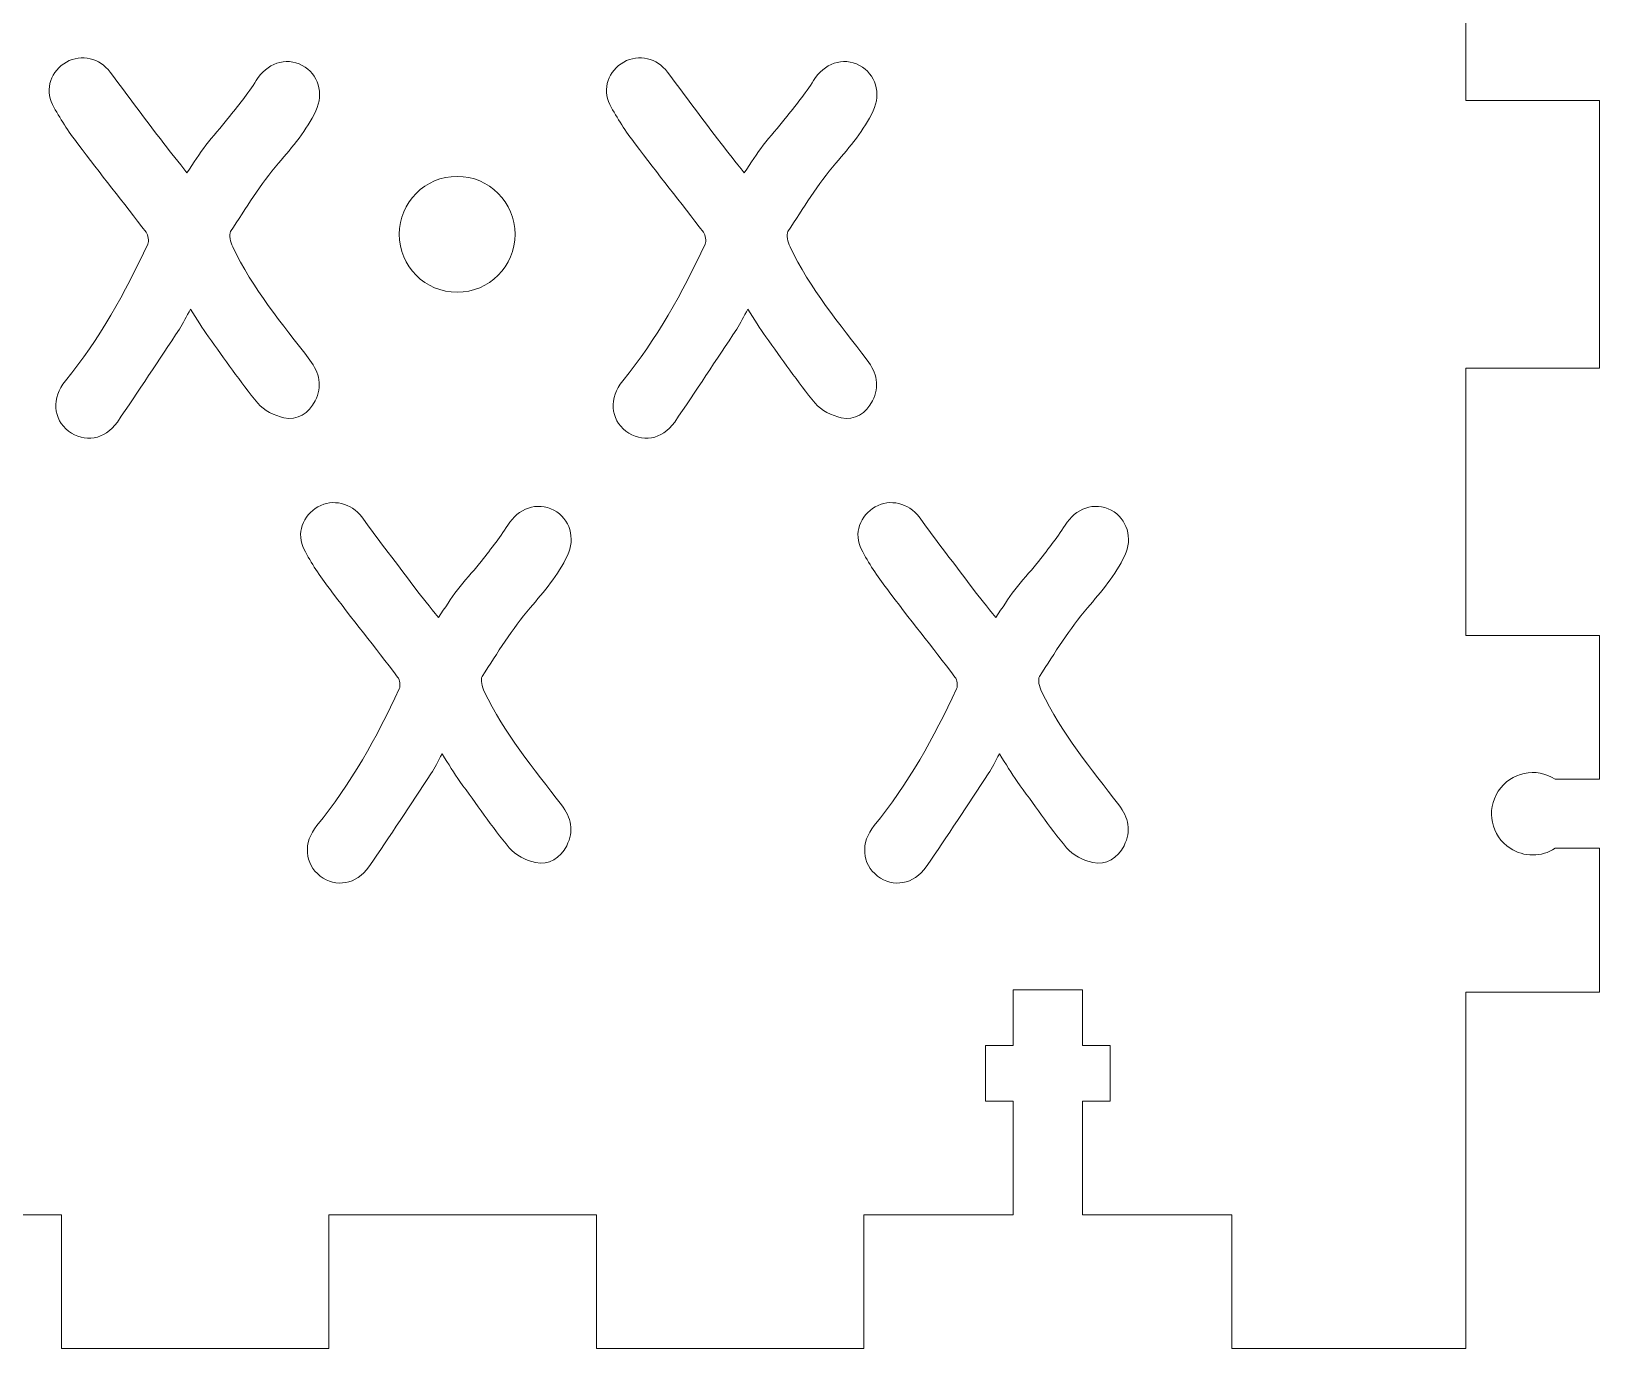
# Model space of a CAD drawing. Header units: inches. Extents: x 30 to 180, y 106 to 206.
# Drawn here: x 110 to 180.3, y 106 to 165.1 of the extents above; entities that cross this region are included whole.
import ezdxf

# ---------------------------------------------------------------- set-up
doc = ezdxf.new("R2010")
doc.units = ezdxf.units.IN
doc.header["$MEASUREMENT"] = 0

# ---------------------------------------------------------------- blocks, each defined once
blk = doc.blocks.new('block 3')
at = {"color": 7, "lineweight": 15, "true_color": 0xffffff}
blk.add_open_spline([(126.454, 155.992), (126.454, 157.428), (127.618, 158.592), (129.054, 158.592), (130.49, 158.592), (131.654, 157.428), (131.654, 155.992), (131.654, 154.556), (130.49, 153.392), (129.054, 153.392), (127.618, 153.392), (126.454, 154.556), (126.454, 155.992), (126.454, 155.992), (126.454, 155.992), (126.454, 155.992)], degree=3, knots=[0, 0, 0, 0, 1, 1, 1, 2, 2, 2, 3, 3, 3, 4, 4, 4, 5, 5, 5, 5], dxfattribs=at)
blk = doc.blocks.new('block 56')
at = {"color": 7, "lineweight": 15, "true_color": 0xffffff}
blk.add_open_spline([(138.493, 163.271), (138.029, 163.89), (137.196, 164.099), (136.528, 163.722)], degree=3, dxfattribs=at)
blk = doc.blocks.new('block 57')
at = {"color": 7, "lineweight": 15, "true_color": 0xffffff}
blk.add_open_spline([(136.528, 163.722), (135.855, 163.347), (135.538, 162.506), (135.906, 161.814)], degree=3, dxfattribs=at)
blk = doc.blocks.new('block 58')
at = {"color": 7, "lineweight": 15, "true_color": 0xffffff}
blk.add_open_spline([(135.906, 161.814), (136.224, 161.194), (136.623, 160.608), (137.039, 160.052)], degree=3, dxfattribs=at)
blk = doc.blocks.new('block 59')
at = {"color": 7, "lineweight": 15, "true_color": 0xffffff}
blk.add_open_spline([(137.039, 160.052), (138.042, 158.718), (139.094, 157.414), (140.103, 156.082)], degree=3, dxfattribs=at)
blk = doc.blocks.new('block 60')
at = {"color": 7, "lineweight": 15, "true_color": 0xffffff}
blk.add_open_spline([(140.103, 156.082), (140.199, 155.953), (140.243, 155.692), (140.176, 155.552)], degree=3, dxfattribs=at)
blk = doc.blocks.new('block 61')
at = {"color": 7, "lineweight": 15, "true_color": 0xffffff}
blk.add_open_spline([(140.176, 155.552), (139.163, 153.371), (138.005, 151.286), (136.484, 149.421)], degree=3, dxfattribs=at)
blk = doc.blocks.new('block 62')
at = {"color": 7, "lineweight": 15, "true_color": 0xffffff}
blk.add_open_spline([(136.484, 149.421), (135.851, 148.654), (135.927, 147.695), (136.627, 147.157)], degree=3, dxfattribs=at)
blk = doc.blocks.new('block 63')
at = {"color": 7, "lineweight": 15, "true_color": 0xffffff}
blk.add_open_spline([(136.627, 147.157), (137.324, 146.622), (138.252, 146.766), (138.813, 147.57)], degree=3, dxfattribs=at)
blk = doc.blocks.new('block 64')
at = {"color": 7, "lineweight": 15, "true_color": 0xffffff}
blk.add_open_spline([(138.813, 147.57), (139.763, 148.946), (140.676, 150.351), (141.597, 151.742)], degree=3, dxfattribs=at)
blk = doc.blocks.new('block 65')
at = {"color": 7, "lineweight": 15, "true_color": 0xffffff}
blk.add_open_spline([(141.597, 151.742), (141.777, 152.012), (141.913, 152.305), (142.097, 152.635)], degree=3, dxfattribs=at)
blk = doc.blocks.new('block 66')
at = {"color": 7, "lineweight": 15, "true_color": 0xffffff}
blk.add_open_spline([(142.097, 152.635), (142.393, 152.173), (142.63, 151.77), (142.898, 151.398)], degree=3, dxfattribs=at)
blk = doc.blocks.new('block 67')
at = {"color": 7, "lineweight": 15, "true_color": 0xffffff}
blk.add_open_spline([(142.898, 151.398), (143.622, 150.396), (144.324, 149.371), (145.112, 148.419)], degree=3, dxfattribs=at)
blk = doc.blocks.new('block 68')
at = {"color": 7, "lineweight": 15, "true_color": 0xffffff}
blk.add_open_spline([(145.112, 148.419), (145.384, 148.093), (145.861, 147.851), (146.286, 147.762)], degree=3, dxfattribs=at)
blk = doc.blocks.new('block 69')
at = {"color": 7, "lineweight": 15, "true_color": 0xffffff}
blk.add_open_spline([(146.286, 147.762), (146.89, 147.634), (147.398, 147.963), (147.687, 148.517)], degree=3, dxfattribs=at)
blk = doc.blocks.new('block 70')
at = {"color": 7, "lineweight": 15, "true_color": 0xffffff}
blk.add_open_spline([(147.687, 148.517), (148.019, 149.167), (147.887, 149.775), (147.45, 150.347)], degree=3, dxfattribs=at)
blk = doc.blocks.new('block 71')
at = {"color": 7, "lineweight": 15, "true_color": 0xffffff}
blk.add_open_spline([(147.45, 150.347), (146.204, 151.976), (144.876, 153.553), (143.99, 155.435)], degree=3, dxfattribs=at)
blk = doc.blocks.new('block 72')
at = {"color": 7, "lineweight": 15, "true_color": 0xffffff}
blk.add_open_spline([(143.99, 155.435), (143.894, 155.635), (143.802, 155.969), (143.894, 156.114)], degree=3, dxfattribs=at)
blk = doc.blocks.new('block 73')
at = {"color": 7, "lineweight": 15, "true_color": 0xffffff}
blk.add_open_spline([(143.894, 156.114), (144.579, 157.165), (145.236, 158.242), (146.041, 159.183)], degree=3, dxfattribs=at)
blk = doc.blocks.new('block 74')
at = {"color": 7, "lineweight": 15, "true_color": 0xffffff}
blk.add_open_spline([(146.041, 159.183), (146.682, 159.928), (147.299, 160.652), (147.718, 161.535)], degree=3, dxfattribs=at)
blk = doc.blocks.new('block 75')
at = {"color": 7, "lineweight": 15, "true_color": 0xffffff}
blk.add_open_spline([(147.718, 161.535), (148.09, 162.309), (147.826, 163.184), (147.11, 163.571)], degree=3, dxfattribs=at)
blk = doc.blocks.new('block 76')
at = {"color": 7, "lineweight": 15, "true_color": 0xffffff}
blk.add_open_spline([(147.11, 163.571), (146.357, 163.971), (145.504, 163.651), (145.044, 162.899)], degree=3, dxfattribs=at)
blk = doc.blocks.new('block 77')
at = {"color": 7, "lineweight": 15, "true_color": 0xffffff}
blk.add_open_spline([(145.044, 162.899), (144.671, 162.297), (144.215, 161.746), (143.774, 161.186)], degree=3, dxfattribs=at)
blk = doc.blocks.new('block 78')
at = {"color": 7, "lineweight": 15, "true_color": 0xffffff}
blk.add_open_spline([(143.774, 161.186), (143.458, 160.78), (143.097, 160.407), (142.781, 159.996)], degree=3, dxfattribs=at)
blk = doc.blocks.new('block 79')
at = {"color": 7, "lineweight": 15, "true_color": 0xffffff}
blk.add_open_spline([(142.781, 159.996), (142.494, 159.609), (142.234, 159.199), (141.932, 158.758)], degree=3, dxfattribs=at)
blk = doc.blocks.new('block 80')
at = {"color": 7, "lineweight": 15, "true_color": 0xffffff}
blk.add_open_spline([(141.932, 158.758), (141.551, 159.239), (141.208, 159.649), (140.892, 160.072)], degree=3, dxfattribs=at)
blk = doc.blocks.new('block 81')
at = {"color": 7, "lineweight": 15, "true_color": 0xffffff}
blk.add_open_spline([(140.892, 160.072), (140.087, 161.134), (139.274, 162.201), (138.493, 163.271)], degree=3, dxfattribs=at)
blk = doc.blocks.new('block 82')
at = {"color": 7, "lineweight": 15, "true_color": 0xffffff}
blk.add_open_spline([(113.493, 163.271), (113.029, 163.89), (112.196, 164.099), (111.528, 163.722)], degree=3, dxfattribs=at)
blk = doc.blocks.new('block 83')
at = {"color": 7, "lineweight": 15, "true_color": 0xffffff}
blk.add_open_spline([(111.528, 163.722), (110.855, 163.347), (110.538, 162.506), (110.906, 161.814)], degree=3, dxfattribs=at)
blk = doc.blocks.new('block 84')
at = {"color": 7, "lineweight": 15, "true_color": 0xffffff}
blk.add_open_spline([(110.906, 161.814), (111.224, 161.194), (111.623, 160.608), (112.039, 160.052)], degree=3, dxfattribs=at)
blk = doc.blocks.new('block 85')
at = {"color": 7, "lineweight": 15, "true_color": 0xffffff}
blk.add_open_spline([(112.039, 160.052), (113.042, 158.718), (114.094, 157.414), (115.103, 156.082)], degree=3, dxfattribs=at)
blk = doc.blocks.new('block 86')
at = {"color": 7, "lineweight": 15, "true_color": 0xffffff}
blk.add_open_spline([(115.103, 156.082), (115.199, 155.953), (115.243, 155.692), (115.176, 155.552)], degree=3, dxfattribs=at)
blk = doc.blocks.new('block 87')
at = {"color": 7, "lineweight": 15, "true_color": 0xffffff}
blk.add_open_spline([(115.176, 155.552), (114.163, 153.371), (113.005, 151.286), (111.484, 149.421)], degree=3, dxfattribs=at)
blk = doc.blocks.new('block 88')
at = {"color": 7, "lineweight": 15, "true_color": 0xffffff}
blk.add_open_spline([(111.484, 149.421), (110.851, 148.654), (110.927, 147.695), (111.627, 147.157)], degree=3, dxfattribs=at)
blk = doc.blocks.new('block 89')
at = {"color": 7, "lineweight": 15, "true_color": 0xffffff}
blk.add_open_spline([(111.627, 147.157), (112.324, 146.622), (113.252, 146.766), (113.813, 147.57)], degree=3, dxfattribs=at)
blk = doc.blocks.new('block 90')
at = {"color": 7, "lineweight": 15, "true_color": 0xffffff}
blk.add_open_spline([(113.813, 147.57), (114.763, 148.946), (115.676, 150.351), (116.597, 151.742)], degree=3, dxfattribs=at)
blk = doc.blocks.new('block 91')
at = {"color": 7, "lineweight": 15, "true_color": 0xffffff}
blk.add_open_spline([(116.597, 151.742), (116.777, 152.012), (116.913, 152.305), (117.097, 152.635)], degree=3, dxfattribs=at)
blk = doc.blocks.new('block 92')
at = {"color": 7, "lineweight": 15, "true_color": 0xffffff}
blk.add_open_spline([(117.097, 152.635), (117.393, 152.173), (117.63, 151.77), (117.898, 151.398)], degree=3, dxfattribs=at)
blk = doc.blocks.new('block 93')
at = {"color": 7, "lineweight": 15, "true_color": 0xffffff}
blk.add_open_spline([(117.898, 151.398), (118.622, 150.396), (119.324, 149.371), (120.112, 148.419)], degree=3, dxfattribs=at)
blk = doc.blocks.new('block 94')
at = {"color": 7, "lineweight": 15, "true_color": 0xffffff}
blk.add_open_spline([(120.112, 148.419), (120.384, 148.093), (120.861, 147.851), (121.286, 147.762)], degree=3, dxfattribs=at)
blk = doc.blocks.new('block 95')
at = {"color": 7, "lineweight": 15, "true_color": 0xffffff}
blk.add_open_spline([(121.286, 147.762), (121.89, 147.634), (122.398, 147.963), (122.687, 148.517)], degree=3, dxfattribs=at)
blk = doc.blocks.new('block 96')
at = {"color": 7, "lineweight": 15, "true_color": 0xffffff}
blk.add_open_spline([(122.687, 148.517), (123.019, 149.167), (122.887, 149.775), (122.45, 150.347)], degree=3, dxfattribs=at)
blk = doc.blocks.new('block 97')
at = {"color": 7, "lineweight": 15, "true_color": 0xffffff}
blk.add_open_spline([(122.45, 150.347), (121.204, 151.976), (119.876, 153.553), (118.99, 155.435)], degree=3, dxfattribs=at)
blk = doc.blocks.new('block 98')
at = {"color": 7, "lineweight": 15, "true_color": 0xffffff}
blk.add_open_spline([(118.99, 155.435), (118.894, 155.635), (118.802, 155.969), (118.894, 156.114)], degree=3, dxfattribs=at)
blk = doc.blocks.new('block 99')
at = {"color": 7, "lineweight": 15, "true_color": 0xffffff}
blk.add_open_spline([(118.894, 156.114), (119.579, 157.165), (120.236, 158.242), (121.041, 159.183)], degree=3, dxfattribs=at)
blk = doc.blocks.new('block 100')
at = {"color": 7, "lineweight": 15, "true_color": 0xffffff}
blk.add_open_spline([(121.041, 159.183), (121.682, 159.928), (122.299, 160.652), (122.718, 161.535)], degree=3, dxfattribs=at)
blk = doc.blocks.new('block 101')
at = {"color": 7, "lineweight": 15, "true_color": 0xffffff}
blk.add_open_spline([(122.718, 161.535), (123.09, 162.309), (122.826, 163.184), (122.11, 163.571)], degree=3, dxfattribs=at)
blk = doc.blocks.new('block 102')
at = {"color": 7, "lineweight": 15, "true_color": 0xffffff}
blk.add_open_spline([(122.11, 163.571), (121.357, 163.971), (120.504, 163.651), (120.044, 162.899)], degree=3, dxfattribs=at)
blk = doc.blocks.new('block 103')
at = {"color": 7, "lineweight": 15, "true_color": 0xffffff}
blk.add_open_spline([(120.044, 162.899), (119.671, 162.297), (119.215, 161.746), (118.774, 161.186)], degree=3, dxfattribs=at)
blk = doc.blocks.new('block 104')
at = {"color": 7, "lineweight": 15, "true_color": 0xffffff}
blk.add_open_spline([(118.774, 161.186), (118.458, 160.78), (118.097, 160.407), (117.781, 159.996)], degree=3, dxfattribs=at)
blk = doc.blocks.new('block 105')
at = {"color": 7, "lineweight": 15, "true_color": 0xffffff}
blk.add_open_spline([(117.781, 159.996), (117.494, 159.609), (117.234, 159.199), (116.932, 158.758)], degree=3, dxfattribs=at)
blk = doc.blocks.new('block 106')
at = {"color": 7, "lineweight": 15, "true_color": 0xffffff}
blk.add_open_spline([(116.932, 158.758), (116.551, 159.239), (116.208, 159.649), (115.892, 160.072)], degree=3, dxfattribs=at)
blk = doc.blocks.new('block 107')
at = {"color": 7, "lineweight": 15, "true_color": 0xffffff}
blk.add_open_spline([(115.892, 160.072), (115.087, 161.134), (114.274, 162.201), (113.493, 163.271)], degree=3, dxfattribs=at)
blk = doc.blocks.new('block 160')
at = {"color": 7, "lineweight": 15, "true_color": 0xffffff}
blk.add_open_spline([(149.776, 143.313), (149.313, 143.933), (148.48, 144.141), (147.811, 143.765)], degree=3, dxfattribs=at)
blk = doc.blocks.new('block 161')
at = {"color": 7, "lineweight": 15, "true_color": 0xffffff}
blk.add_open_spline([(147.811, 143.765), (147.139, 143.389), (146.822, 142.549), (147.19, 141.857)], degree=3, dxfattribs=at)
blk = doc.blocks.new('block 162')
at = {"color": 7, "lineweight": 15, "true_color": 0xffffff}
blk.add_open_spline([(147.19, 141.857), (147.507, 141.236), (147.906, 140.651), (148.323, 140.095)], degree=3, dxfattribs=at)
blk = doc.blocks.new('block 163')
at = {"color": 7, "lineweight": 15, "true_color": 0xffffff}
blk.add_open_spline([(148.323, 140.095), (149.325, 138.76), (150.378, 137.456), (151.387, 136.124)], degree=3, dxfattribs=at)
blk = doc.blocks.new('block 164')
at = {"color": 7, "lineweight": 15, "true_color": 0xffffff}
blk.add_open_spline([(151.387, 136.124), (151.482, 135.996), (151.527, 135.735), (151.459, 135.594)], degree=3, dxfattribs=at)
blk = doc.blocks.new('block 165')
at = {"color": 7, "lineweight": 15, "true_color": 0xffffff}
blk.add_open_spline([(151.459, 135.594), (150.446, 133.414), (149.288, 131.329), (147.767, 129.463)], degree=3, dxfattribs=at)
blk = doc.blocks.new('block 166')
at = {"color": 7, "lineweight": 15, "true_color": 0xffffff}
blk.add_open_spline([(147.767, 129.463), (147.134, 128.696), (147.211, 127.737), (147.911, 127.199)], degree=3, dxfattribs=at)
blk = doc.blocks.new('block 167')
at = {"color": 7, "lineweight": 15, "true_color": 0xffffff}
blk.add_open_spline([(147.911, 127.199), (148.607, 126.664), (149.536, 126.809), (150.097, 127.613)], degree=3, dxfattribs=at)
blk = doc.blocks.new('block 168')
at = {"color": 7, "lineweight": 15, "true_color": 0xffffff}
blk.add_open_spline([(150.097, 127.613), (151.047, 128.989), (151.96, 130.393), (152.88, 131.784)], degree=3, dxfattribs=at)
blk = doc.blocks.new('block 169')
at = {"color": 7, "lineweight": 15, "true_color": 0xffffff}
blk.add_open_spline([(152.88, 131.784), (153.061, 132.055), (153.197, 132.347), (153.381, 132.677)], degree=3, dxfattribs=at)
blk = doc.blocks.new('block 170')
at = {"color": 7, "lineweight": 15, "true_color": 0xffffff}
blk.add_open_spline([(153.381, 132.677), (153.677, 132.215), (153.913, 131.812), (154.182, 131.441)], degree=3, dxfattribs=at)
blk = doc.blocks.new('block 171')
at = {"color": 7, "lineweight": 15, "true_color": 0xffffff}
blk.add_open_spline([(154.182, 131.441), (154.905, 130.438), (155.607, 129.414), (156.396, 128.461)], degree=3, dxfattribs=at)
blk = doc.blocks.new('block 172')
at = {"color": 7, "lineweight": 15, "true_color": 0xffffff}
blk.add_open_spline([(156.396, 128.461), (156.667, 128.136), (157.145, 127.893), (157.569, 127.805)], degree=3, dxfattribs=at)
blk = doc.blocks.new('block 173')
at = {"color": 7, "lineweight": 15, "true_color": 0xffffff}
blk.add_open_spline([(157.569, 127.805), (158.174, 127.677), (158.682, 128.006), (158.97, 128.56)], degree=3, dxfattribs=at)
blk = doc.blocks.new('block 174')
at = {"color": 7, "lineweight": 15, "true_color": 0xffffff}
blk.add_open_spline([(158.97, 128.56), (159.303, 129.21), (159.171, 129.817), (158.734, 130.39)], degree=3, dxfattribs=at)
blk = doc.blocks.new('block 175')
at = {"color": 7, "lineweight": 15, "true_color": 0xffffff}
blk.add_open_spline([(158.734, 130.39), (157.488, 132.018), (156.159, 133.596), (155.273, 135.478)], degree=3, dxfattribs=at)
blk = doc.blocks.new('block 176')
at = {"color": 7, "lineweight": 15, "true_color": 0xffffff}
blk.add_open_spline([(155.273, 135.478), (155.178, 135.678), (155.086, 136.011), (155.178, 136.156)], degree=3, dxfattribs=at)
blk = doc.blocks.new('block 177')
at = {"color": 7, "lineweight": 15, "true_color": 0xffffff}
blk.add_open_spline([(155.178, 136.156), (155.863, 137.207), (156.52, 138.285), (157.324, 139.226)], degree=3, dxfattribs=at)
blk = doc.blocks.new('block 178')
at = {"color": 7, "lineweight": 15, "true_color": 0xffffff}
blk.add_open_spline([(157.324, 139.226), (157.966, 139.97), (158.583, 140.694), (159.002, 141.577)], degree=3, dxfattribs=at)
blk = doc.blocks.new('block 179')
at = {"color": 7, "lineweight": 15, "true_color": 0xffffff}
blk.add_open_spline([(159.002, 141.577), (159.373, 142.352), (159.109, 143.227), (158.393, 143.614)], degree=3, dxfattribs=at)
blk = doc.blocks.new('block 180')
at = {"color": 7, "lineweight": 15, "true_color": 0xffffff}
blk.add_open_spline([(158.393, 143.614), (157.641, 144.013), (156.788, 143.694), (156.327, 142.942)], degree=3, dxfattribs=at)
blk = doc.blocks.new('block 181')
at = {"color": 7, "lineweight": 15, "true_color": 0xffffff}
blk.add_open_spline([(156.327, 142.942), (155.955, 142.34), (155.498, 141.788), (155.058, 141.228)], degree=3, dxfattribs=at)
blk = doc.blocks.new('block 182')
at = {"color": 7, "lineweight": 15, "true_color": 0xffffff}
blk.add_open_spline([(155.058, 141.228), (154.742, 140.823), (154.381, 140.45), (154.065, 140.038)], degree=3, dxfattribs=at)
blk = doc.blocks.new('block 183')
at = {"color": 7, "lineweight": 15, "true_color": 0xffffff}
blk.add_open_spline([(154.065, 140.038), (153.777, 139.651), (153.517, 139.242), (153.216, 138.801)], degree=3, dxfattribs=at)
blk = doc.blocks.new('block 184')
at = {"color": 7, "lineweight": 15, "true_color": 0xffffff}
blk.add_open_spline([(153.216, 138.801), (152.835, 139.282), (152.491, 139.691), (152.176, 140.115)], degree=3, dxfattribs=at)
blk = doc.blocks.new('block 185')
at = {"color": 7, "lineweight": 15, "true_color": 0xffffff}
blk.add_open_spline([(152.176, 140.115), (151.371, 141.176), (150.558, 142.244), (149.776, 143.313)], degree=3, dxfattribs=at)
blk = doc.blocks.new('block 212')
at = {"color": 7, "lineweight": 15, "true_color": 0xffffff}
blk.add_open_spline([(124.776, 143.313), (124.313, 143.933), (123.48, 144.141), (122.811, 143.765)], degree=3, dxfattribs=at)
blk = doc.blocks.new('block 213')
at = {"color": 7, "lineweight": 15, "true_color": 0xffffff}
blk.add_open_spline([(122.811, 143.765), (122.139, 143.389), (121.822, 142.549), (122.19, 141.857)], degree=3, dxfattribs=at)
blk = doc.blocks.new('block 214')
at = {"color": 7, "lineweight": 15, "true_color": 0xffffff}
blk.add_open_spline([(122.19, 141.857), (122.507, 141.236), (122.906, 140.651), (123.323, 140.095)], degree=3, dxfattribs=at)
blk = doc.blocks.new('block 215')
at = {"color": 7, "lineweight": 15, "true_color": 0xffffff}
blk.add_open_spline([(123.323, 140.095), (124.325, 138.76), (125.378, 137.456), (126.387, 136.124)], degree=3, dxfattribs=at)
blk = doc.blocks.new('block 216')
at = {"color": 7, "lineweight": 15, "true_color": 0xffffff}
blk.add_open_spline([(126.387, 136.124), (126.482, 135.996), (126.527, 135.735), (126.459, 135.594)], degree=3, dxfattribs=at)
blk = doc.blocks.new('block 217')
at = {"color": 7, "lineweight": 15, "true_color": 0xffffff}
blk.add_open_spline([(126.459, 135.594), (125.446, 133.414), (124.288, 131.329), (122.767, 129.463)], degree=3, dxfattribs=at)
blk = doc.blocks.new('block 218')
at = {"color": 7, "lineweight": 15, "true_color": 0xffffff}
blk.add_open_spline([(122.767, 129.463), (122.134, 128.696), (122.211, 127.737), (122.911, 127.199)], degree=3, dxfattribs=at)
blk = doc.blocks.new('block 219')
at = {"color": 7, "lineweight": 15, "true_color": 0xffffff}
blk.add_open_spline([(122.911, 127.199), (123.607, 126.664), (124.536, 126.809), (125.097, 127.613)], degree=3, dxfattribs=at)
blk = doc.blocks.new('block 220')
at = {"color": 7, "lineweight": 15, "true_color": 0xffffff}
blk.add_open_spline([(125.097, 127.613), (126.047, 128.989), (126.96, 130.393), (127.88, 131.784)], degree=3, dxfattribs=at)
blk = doc.blocks.new('block 221')
at = {"color": 7, "lineweight": 15, "true_color": 0xffffff}
blk.add_open_spline([(127.88, 131.784), (128.061, 132.055), (128.197, 132.347), (128.381, 132.677)], degree=3, dxfattribs=at)
blk = doc.blocks.new('block 222')
at = {"color": 7, "lineweight": 15, "true_color": 0xffffff}
blk.add_open_spline([(128.381, 132.677), (128.677, 132.215), (128.913, 131.812), (129.182, 131.441)], degree=3, dxfattribs=at)
blk = doc.blocks.new('block 223')
at = {"color": 7, "lineweight": 15, "true_color": 0xffffff}
blk.add_open_spline([(129.182, 131.441), (129.905, 130.438), (130.607, 129.414), (131.396, 128.461)], degree=3, dxfattribs=at)
blk = doc.blocks.new('block 224')
at = {"color": 7, "lineweight": 15, "true_color": 0xffffff}
blk.add_open_spline([(131.396, 128.461), (131.667, 128.136), (132.145, 127.893), (132.569, 127.805)], degree=3, dxfattribs=at)
blk = doc.blocks.new('block 225')
at = {"color": 7, "lineweight": 15, "true_color": 0xffffff}
blk.add_open_spline([(132.569, 127.805), (133.174, 127.677), (133.682, 128.006), (133.97, 128.56)], degree=3, dxfattribs=at)
blk = doc.blocks.new('block 226')
at = {"color": 7, "lineweight": 15, "true_color": 0xffffff}
blk.add_open_spline([(133.97, 128.56), (134.303, 129.21), (134.171, 129.817), (133.734, 130.39)], degree=3, dxfattribs=at)
blk = doc.blocks.new('block 227')
at = {"color": 7, "lineweight": 15, "true_color": 0xffffff}
blk.add_open_spline([(133.734, 130.39), (132.488, 132.018), (131.159, 133.596), (130.273, 135.478)], degree=3, dxfattribs=at)
blk = doc.blocks.new('block 228')
at = {"color": 7, "lineweight": 15, "true_color": 0xffffff}
blk.add_open_spline([(130.273, 135.478), (130.178, 135.678), (130.086, 136.011), (130.178, 136.156)], degree=3, dxfattribs=at)
blk = doc.blocks.new('block 229')
at = {"color": 7, "lineweight": 15, "true_color": 0xffffff}
blk.add_open_spline([(130.178, 136.156), (130.863, 137.207), (131.52, 138.285), (132.324, 139.226)], degree=3, dxfattribs=at)
blk = doc.blocks.new('block 230')
at = {"color": 7, "lineweight": 15, "true_color": 0xffffff}
blk.add_open_spline([(132.324, 139.226), (132.966, 139.97), (133.583, 140.694), (134.002, 141.577)], degree=3, dxfattribs=at)
blk = doc.blocks.new('block 231')
at = {"color": 7, "lineweight": 15, "true_color": 0xffffff}
blk.add_open_spline([(134.002, 141.577), (134.373, 142.352), (134.109, 143.227), (133.393, 143.614)], degree=3, dxfattribs=at)
blk = doc.blocks.new('block 232')
at = {"color": 7, "lineweight": 15, "true_color": 0xffffff}
blk.add_open_spline([(133.393, 143.614), (132.641, 144.013), (131.788, 143.694), (131.327, 142.942)], degree=3, dxfattribs=at)
blk = doc.blocks.new('block 233')
at = {"color": 7, "lineweight": 15, "true_color": 0xffffff}
blk.add_open_spline([(131.327, 142.942), (130.955, 142.34), (130.498, 141.788), (130.058, 141.228)], degree=3, dxfattribs=at)
blk = doc.blocks.new('block 234')
at = {"color": 7, "lineweight": 15, "true_color": 0xffffff}
blk.add_open_spline([(130.058, 141.228), (129.742, 140.823), (129.381, 140.45), (129.065, 140.038)], degree=3, dxfattribs=at)
blk = doc.blocks.new('block 235')
at = {"color": 7, "lineweight": 15, "true_color": 0xffffff}
blk.add_open_spline([(129.065, 140.038), (128.777, 139.651), (128.517, 139.242), (128.216, 138.801)], degree=3, dxfattribs=at)
blk = doc.blocks.new('block 236')
at = {"color": 7, "lineweight": 15, "true_color": 0xffffff}
blk.add_open_spline([(128.216, 138.801), (127.835, 139.282), (127.491, 139.691), (127.176, 140.115)], degree=3, dxfattribs=at)
blk = doc.blocks.new('block 237')
at = {"color": 7, "lineweight": 15, "true_color": 0xffffff}
blk.add_open_spline([(127.176, 140.115), (126.371, 141.176), (125.558, 142.244), (124.776, 143.313)], degree=3, dxfattribs=at)
blk = doc.blocks.new('block 370')
at = {"color": 7, "lineweight": 15, "true_color": 0xffffff}
blk.add_lwpolyline([(174.304, 173.992), (174.304, 161.992)], dxfattribs=at)
blk = doc.blocks.new('block 371')
at = {"color": 7, "lineweight": 15, "true_color": 0xffffff}
blk.add_lwpolyline([(174.304, 161.992), (180.304, 161.992)], dxfattribs=at)
blk = doc.blocks.new('block 372')
at = {"color": 7, "lineweight": 15, "true_color": 0xffffff}
blk.add_lwpolyline([(180.304, 161.992), (180.304, 149.992)], dxfattribs=at)
blk = doc.blocks.new('block 373')
at = {"color": 7, "lineweight": 15, "true_color": 0xffffff}
blk.add_lwpolyline([(180.304, 149.992), (174.304, 149.992)], dxfattribs=at)
blk = doc.blocks.new('block 374')
at = {"color": 7, "lineweight": 15, "true_color": 0xffffff}
blk.add_lwpolyline([(174.304, 149.992), (174.304, 137.992)], dxfattribs=at)
blk = doc.blocks.new('block 375')
at = {"color": 7, "lineweight": 15, "true_color": 0xffffff}
blk.add_lwpolyline([(174.304, 137.992), (180.304, 137.992)], dxfattribs=at)
blk = doc.blocks.new('block 376')
at = {"color": 7, "lineweight": 15, "true_color": 0xffffff}
blk.add_lwpolyline([(180.304, 137.992), (180.304, 131.542)], dxfattribs=at)
blk = doc.blocks.new('block 377')
at = {"color": 7, "lineweight": 15, "true_color": 0xffffff}
blk.add_lwpolyline([(180.304, 131.542), (178.314, 131.542)], dxfattribs=at)
blk = doc.blocks.new('block 378')
at = {"color": 7, "lineweight": 15, "true_color": 0xffffff}
blk.add_lwpolyline([(180.304, 128.442), (178.314, 128.442)], dxfattribs=at)
blk = doc.blocks.new('block 379')
at = {"color": 7, "lineweight": 15, "true_color": 0xffffff}
blk.add_lwpolyline([(180.304, 128.442), (180.304, 121.992)], dxfattribs=at)
blk = doc.blocks.new('block 380')
at = {"color": 7, "lineweight": 15, "true_color": 0xffffff}
blk.add_lwpolyline([(180.304, 121.992), (174.304, 121.992)], dxfattribs=at)
blk = doc.blocks.new('block 381')
at = {"color": 7, "lineweight": 15, "true_color": 0xffffff}
blk.add_lwpolyline([(174.304, 121.992), (174.304, 105.992)], dxfattribs=at)
blk = doc.blocks.new('block 382')
at = {"color": 7, "lineweight": 15, "true_color": 0xffffff}
blk.add_lwpolyline([(174.304, 105.992), (163.804, 105.992)], dxfattribs=at)
blk = doc.blocks.new('block 383')
at = {"color": 7, "lineweight": 15, "true_color": 0xffffff}
blk.add_lwpolyline([(163.804, 105.992), (163.804, 111.992)], dxfattribs=at)
blk = doc.blocks.new('block 384')
at = {"color": 7, "lineweight": 15, "true_color": 0xffffff}
blk.add_lwpolyline([(163.804, 111.992), (157.104, 111.992)], dxfattribs=at)
blk = doc.blocks.new('block 385')
at = {"color": 7, "lineweight": 15, "true_color": 0xffffff}
blk.add_lwpolyline([(157.104, 111.992), (157.104, 117.092)], dxfattribs=at)
blk = doc.blocks.new('block 386')
at = {"color": 7, "lineweight": 15, "true_color": 0xffffff}
blk.add_lwpolyline([(157.104, 117.092), (158.354, 117.092)], dxfattribs=at)
blk = doc.blocks.new('block 387')
at = {"color": 7, "lineweight": 15, "true_color": 0xffffff}
blk.add_lwpolyline([(158.354, 117.092), (158.354, 119.592)], dxfattribs=at)
blk = doc.blocks.new('block 388')
at = {"color": 7, "lineweight": 15, "true_color": 0xffffff}
blk.add_lwpolyline([(158.354, 119.592), (157.104, 119.592)], dxfattribs=at)
blk = doc.blocks.new('block 389')
at = {"color": 7, "lineweight": 15, "true_color": 0xffffff}
blk.add_lwpolyline([(157.104, 119.592), (157.104, 122.092)], dxfattribs=at)
blk = doc.blocks.new('block 390')
at = {"color": 7, "lineweight": 15, "true_color": 0xffffff}
blk.add_lwpolyline([(157.104, 122.092), (154.004, 122.092)], dxfattribs=at)
blk = doc.blocks.new('block 391')
at = {"color": 7, "lineweight": 15, "true_color": 0xffffff}
blk.add_lwpolyline([(154.004, 122.092), (154.004, 119.592)], dxfattribs=at)
blk = doc.blocks.new('block 392')
at = {"color": 7, "lineweight": 15, "true_color": 0xffffff}
blk.add_lwpolyline([(154.004, 119.592), (152.754, 119.592)], dxfattribs=at)
blk = doc.blocks.new('block 393')
at = {"color": 7, "lineweight": 15, "true_color": 0xffffff}
blk.add_lwpolyline([(152.754, 119.592), (152.754, 117.092)], dxfattribs=at)
blk = doc.blocks.new('block 394')
at = {"color": 7, "lineweight": 15, "true_color": 0xffffff}
blk.add_lwpolyline([(152.754, 117.092), (154.004, 117.092)], dxfattribs=at)
blk = doc.blocks.new('block 395')
at = {"color": 7, "lineweight": 15, "true_color": 0xffffff}
blk.add_lwpolyline([(154.004, 117.092), (154.004, 111.992)], dxfattribs=at)
blk = doc.blocks.new('block 396')
at = {"color": 7, "lineweight": 15, "true_color": 0xffffff}
blk.add_lwpolyline([(154.004, 111.992), (147.304, 111.992)], dxfattribs=at)
blk = doc.blocks.new('block 397')
at = {"color": 7, "lineweight": 15, "true_color": 0xffffff}
blk.add_lwpolyline([(147.304, 111.992), (147.304, 105.992)], dxfattribs=at)
blk = doc.blocks.new('block 398')
at = {"color": 7, "lineweight": 15, "true_color": 0xffffff}
blk.add_lwpolyline([(147.304, 105.992), (135.304, 105.992)], dxfattribs=at)
blk = doc.blocks.new('block 399')
at = {"color": 7, "lineweight": 15, "true_color": 0xffffff}
blk.add_lwpolyline([(135.304, 105.992), (135.304, 111.992)], dxfattribs=at)
blk = doc.blocks.new('block 400')
at = {"color": 7, "lineweight": 15, "true_color": 0xffffff}
blk.add_lwpolyline([(135.304, 111.992), (123.304, 111.992)], dxfattribs=at)
blk = doc.blocks.new('block 401')
at = {"color": 7, "lineweight": 15, "true_color": 0xffffff}
blk.add_lwpolyline([(123.304, 111.992), (123.304, 105.992)], dxfattribs=at)
blk = doc.blocks.new('block 402')
at = {"color": 7, "lineweight": 15, "true_color": 0xffffff}
blk.add_lwpolyline([(123.304, 105.992), (111.304, 105.992)], dxfattribs=at)
blk = doc.blocks.new('block 403')
at = {"color": 7, "lineweight": 15, "true_color": 0xffffff}
blk.add_lwpolyline([(111.304, 105.992), (111.304, 111.992)], dxfattribs=at)
blk = doc.blocks.new('block 404')
at = {"color": 7, "lineweight": 15, "true_color": 0xffffff}
blk.add_lwpolyline([(111.304, 111.992), (99.304, 111.992)], dxfattribs=at)
blk = doc.blocks.new('block 496')
at = {"color": 7, "lineweight": 15, "true_color": 0xffffff}
blk.add_open_spline([(178.314, 131.542), (177.458, 132.1), (176.312, 131.858), (175.754, 131.002), (175.196, 130.146), (175.438, 129), (176.294, 128.442), (176.908, 128.042), (177.7, 128.042), (178.314, 128.442)], degree=3, knots=[0, 0, 0, 0, 1, 1, 1, 2, 2, 2, 3, 3, 3, 3], dxfattribs=at)

msp = doc.modelspace()

# ---------------------------------------------------------------- block references
for name in ['block 370', 'block 82', 'block 102', 'block 56', 'block 76', 'block 83', 'block 107', 'block 101', 'block 57', 'block 81', 'block 75', 'block 103', 'block 77', 'block 84', 'block 58', 'block 371', 'block 372', 'block 104', 'block 100', 'block 78', 'block 74', 'block 85', 'block 106', 'block 105', 'block 59', 'block 80', 'block 79', 'block 99', 'block 73', 'block 3', 'block 87', 'block 86', 'block 98', 'block 61', 'block 60', 'block 72', 'block 97', 'block 71', 'block 91', 'block 92', 'block 65', 'block 66', 'block 90', 'block 93', 'block 64', 'block 67', 'block 96', 'block 70', 'block 373', 'block 374', 'block 88', 'block 62', 'block 95', 'block 69', 'block 94', 'block 68', 'block 89', 'block 63', 'block 213', 'block 212', 'block 232', 'block 231', 'block 161', 'block 160', 'block 180', 'block 179', 'block 237', 'block 233', 'block 185', 'block 181', 'block 214', 'block 230', 'block 162', 'block 178', 'block 234', 'block 182', 'block 215', 'block 236', 'block 235', 'block 163', 'block 184', 'block 183', 'block 229', 'block 177', 'block 375', 'block 376', 'block 216', 'block 228', 'block 164', 'block 176', 'block 217', 'block 227', 'block 165', 'block 175', 'block 221', 'block 222', 'block 169', 'block 170', 'block 220', 'block 168', 'block 496', 'block 223', 'block 171', 'block 377', 'block 226', 'block 174', 'block 218', 'block 166', 'block 224', 'block 225', 'block 172', 'block 173', 'block 378', 'block 379', 'block 219', 'block 167', 'block 390', 'block 391', 'block 389', 'block 380', 'block 381', 'block 392', 'block 393', 'block 388', 'block 387', 'block 394', 'block 395', 'block 385', 'block 386', 'block 404', 'block 403', 'block 400', 'block 401', 'block 399', 'block 396', 'block 397', 'block 384', 'block 383', 'block 402', 'block 398', 'block 382']:
    msp.add_blockref(name, (0, 0))

doc.saveas('drawing.dxf')
